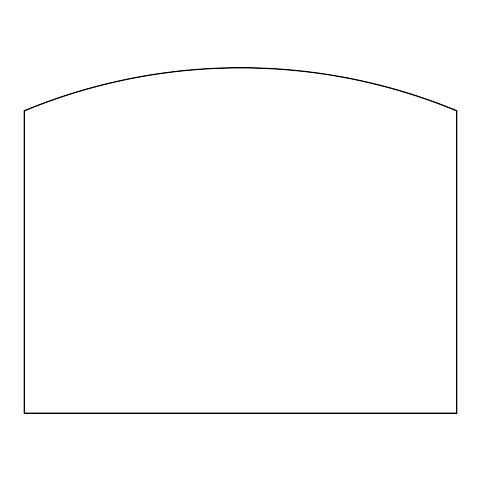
<?xml version="1.0" encoding="UTF-8"?>
<svg xmlns="http://www.w3.org/2000/svg" width="481" height="481" viewBox="0 0 481 481"><rect width="100%" height="100%" fill="white"/><g stroke="black" fill="none" stroke-linecap="round" stroke-linejoin="round"><path stroke-width="0.72" d="M456.493 110.943L456.493 412.975L24.507 412.975L24.507 110.943M24.519 110.979A564.682 564.682 0 0 1 456.481 110.979M456.95 413.432L24.05 413.432L24.05 110.63A565.56 565.56 0 0 1 456.95 110.63L456.95 413.432"/></g></svg>
